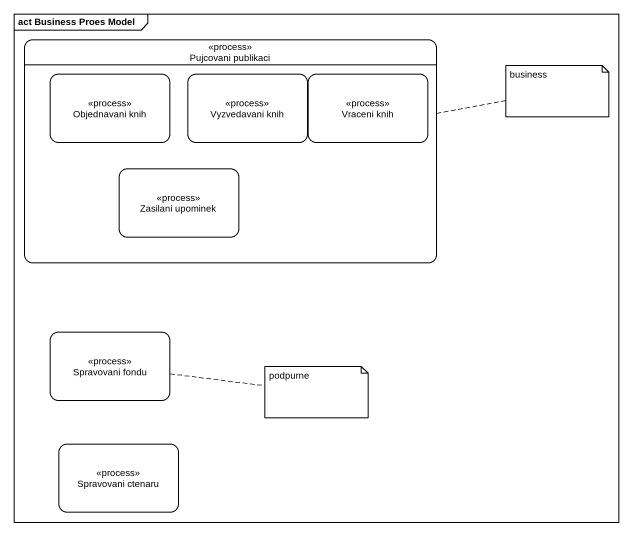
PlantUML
@startuml
mainframe act Business Proes Model
hide empty description
state "Pujcovani publikaci" as Pujcovani_publikaci <<process>> {
  state "Objednavani knih" as Objednavani_knih <<process>>
  state "Vyzvedavani knih" as Vyzvedavani_knih <<process>>
  state "Vraceni knih" as Vraceni_knih <<process>>
  state "Zasilani upominek" as Zasilani_upominek <<process>>
}
state "Spravovani fondu" as Spravovani_fondu <<process>>
state "Spravovani ctenaru" as Spravovani_ctenaru <<process>>
note right of Pujcovani_publikaci : business
note right of Spravovani_fondu : podpurne
@enduml
